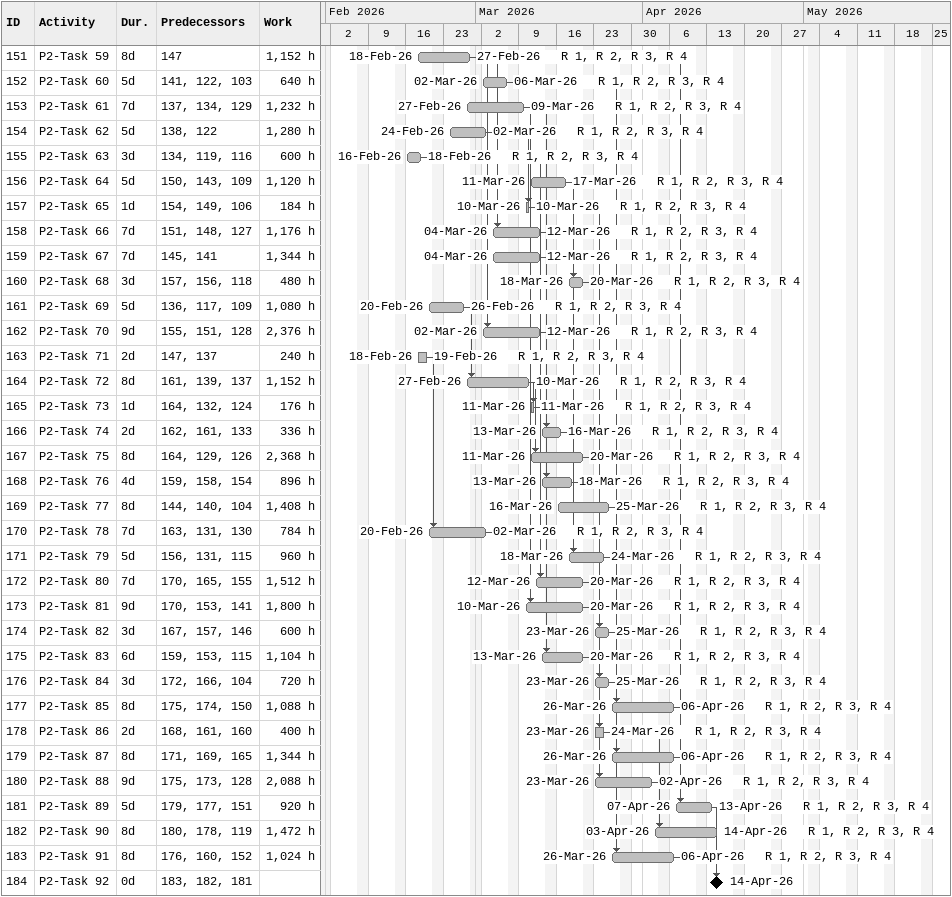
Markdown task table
| ID | Task | Duration | Start | Finish | Predecessors | Resources | Work (h) |
|---|---|---|---|---|---|---|---|
| 151 | P2-Task 59 | 8d | 2026-02-18 | 2026-02-27 | 147 | R 1, R 2, R 3, R 4 | 1152 |
| 152 | P2-Task 60 | 5d | 2026-03-02 | 2026-03-06 | 141, 122, 103 | R 1, R 2, R 3, R 4 | 640 |
| 153 | P2-Task 61 | 7d | 2026-02-27 | 2026-03-09 | 137, 134, 129 | R 1, R 2, R 3, R 4 | 1232 |
| 154 | P2-Task 62 | 5d | 2026-02-24 | 2026-03-02 | 138, 122 | R 1, R 2, R 3, R 4 | 1280 |
| 155 | P2-Task 63 | 3d | 2026-02-16 | 2026-02-18 | 134, 119, 116 | R 1, R 2, R 3, R 4 | 600 |
| 156 | P2-Task 64 | 5d | 2026-03-11 | 2026-03-17 | 150, 143, 109 | R 1, R 2, R 3, R 4 | 1120 |
| 157 | P2-Task 65 | 1d | 2026-03-10 | 2026-03-10 | 154, 149, 106 | R 1, R 2, R 3, R 4 | 184 |
| 158 | P2-Task 66 | 7d | 2026-03-04 | 2026-03-12 | 151, 148, 127 | R 1, R 2, R 3, R 4 | 1176 |
| 159 | P2-Task 67 | 7d | 2026-03-04 | 2026-03-12 | 145, 141 | R 1, R 2, R 3, R 4 | 1344 |
| 160 | P2-Task 68 | 3d | 2026-03-18 | 2026-03-20 | 157, 156, 118 | R 1, R 2, R 3, R 4 | 480 |
| 161 | P2-Task 69 | 5d | 2026-02-20 | 2026-02-26 | 136, 117, 109 | R 1, R 2, R 3, R 4 | 1080 |
| 162 | P2-Task 70 | 9d | 2026-03-02 | 2026-03-12 | 155, 151, 128 | R 1, R 2, R 3, R 4 | 2376 |
| 163 | P2-Task 71 | 2d | 2026-02-18 | 2026-02-19 | 147, 137 | R 1, R 2, R 3, R 4 | 240 |
| 164 | P2-Task 72 | 8d | 2026-02-27 | 2026-03-10 | 161, 139, 137 | R 1, R 2, R 3, R 4 | 1152 |
| 165 | P2-Task 73 | 1d | 2026-03-11 | 2026-03-11 | 164, 132, 124 | R 1, R 2, R 3, R 4 | 176 |
| 166 | P2-Task 74 | 2d | 2026-03-13 | 2026-03-16 | 162, 161, 133 | R 1, R 2, R 3, R 4 | 336 |
| 167 | P2-Task 75 | 8d | 2026-03-11 | 2026-03-20 | 164, 129, 126 | R 1, R 2, R 3, R 4 | 2368 |
| 168 | P2-Task 76 | 4d | 2026-03-13 | 2026-03-18 | 159, 158, 154 | R 1, R 2, R 3, R 4 | 896 |
| 169 | P2-Task 77 | 8d | 2026-03-16 | 2026-03-25 | 144, 140, 104 | R 1, R 2, R 3, R 4 | 1408 |
| 170 | P2-Task 78 | 7d | 2026-02-20 | 2026-03-02 | 163, 131, 130 | R 1, R 2, R 3, R 4 | 784 |
| 171 | P2-Task 79 | 5d | 2026-03-18 | 2026-03-24 | 156, 131, 115 | R 1, R 2, R 3, R 4 | 960 |
| 172 | P2-Task 80 | 7d | 2026-03-12 | 2026-03-20 | 170, 165, 155 | R 1, R 2, R 3, R 4 | 1512 |
| 173 | P2-Task 81 | 9d | 2026-03-10 | 2026-03-20 | 170, 153, 141 | R 1, R 2, R 3, R 4 | 1800 |
| 174 | P2-Task 82 | 3d | 2026-03-23 | 2026-03-25 | 167, 157, 146 | R 1, R 2, R 3, R 4 | 600 |
| 175 | P2-Task 83 | 6d | 2026-03-13 | 2026-03-20 | 159, 153, 115 | R 1, R 2, R 3, R 4 | 1104 |
| 176 | P2-Task 84 | 3d | 2026-03-23 | 2026-03-25 | 172, 166, 104 | R 1, R 2, R 3, R 4 | 720 |
| 177 | P2-Task 85 | 8d | 2026-03-26 | 2026-04-06 | 175, 174, 150 | R 1, R 2, R 3, R 4 | 1088 |
| 178 | P2-Task 86 | 2d | 2026-03-23 | 2026-03-24 | 168, 161, 160 | R 1, R 2, R 3, R 4 | 400 |
| 179 | P2-Task 87 | 8d | 2026-03-26 | 2026-04-06 | 171, 169, 165 | R 1, R 2, R 3, R 4 | 1344 |
| 180 | P2-Task 88 | 9d | 2026-03-23 | 2026-04-02 | 175, 173, 128 | R 1, R 2, R 3, R 4 | 2088 |
| 181 | P2-Task 89 | 5d | 2026-04-07 | 2026-04-13 | 179, 177, 151 | R 1, R 2, R 3, R 4 | 920 |
| 182 | P2-Task 90 | 8d | 2026-04-03 | 2026-04-14 | 180, 178, 119 | R 1, R 2, R 3, R 4 | 1472 |
| 183 | P2-Task 91 | 8d | 2026-03-26 | 2026-04-06 | 176, 160, 152 | R 1, R 2, R 3, R 4 | 1024 |
| 184 | P2-Task 92 | 0d | 2026-04-14 | 2026-04-14 | 183, 182, 181 |  |  |
